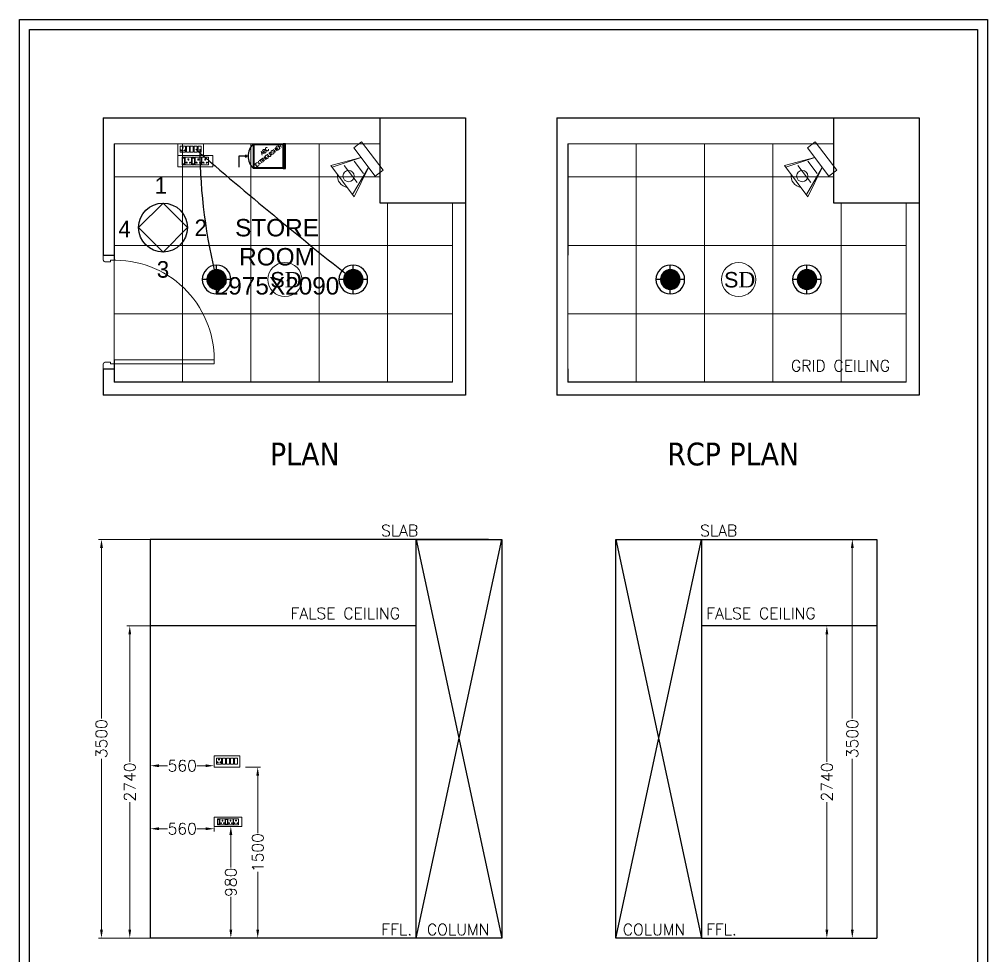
# Model space of a CAD drawing. Header units: millimetres. Extents: x 3552052 to 4144896, y -707811 to -630695.
# Drawn here: x 3765707 to 3774207, y -691559 to -683342 of the extents above; entities that cross this region are included whole.
import ezdxf

# ---------------------------------------------------------------- set-up
doc = ezdxf.new("R2010")
doc.units = ezdxf.units.MM
doc.header["$LTSCALE"] = 6
doc.header["$MEASUREMENT"] = 0
doc.linetypes.add('HIDDEN', pattern=[0.375, 0.25, -0.125])
doc.layers.get('0').update_dxf_attribs({"linetype": 'CONTINUOUS', "lineweight": 0})
doc.layers.get('Defpoints').update_dxf_attribs({"linetype": 'CONTINUOUS', "lineweight": 0})
for name, color, linetype, lineweight in [('COL', 5, 'CONTINUOUS', 0), ('DIM', 7, 'CONTINUOUS', 0), ('DOOR', 44, 'CONTINUOUS', 0), ('ELE-12W LED', 1, 'CONTINUOUS', 0), ('ELE-12W UPS LIGHT', 3, 'CONTINUOUS', 0), ('ELE-4M RAW P.SB', 40, 'CONTINUOUS', 0), ('ELE-4M UPS P.SB', 3, 'CONTINUOUS', 0), ('ELE-6M RAW P.SB', 40, 'HIDDEN', 0), ('ELE-8M 6-16A UPS SOCKET', 223, 'CONTINUOUS', 0), ('ELE-SOCKET NMBERING', 7, 'CONTINUOUS', 9), ('ELE. 2N0S OF 6-16 UPS SOCKETS', 191, 'CONTINUOUS', 0), ('FA-BELOW SMOKE DERECTOR', 1, 'CONTINUOUS', 0), ('LV.CC CEMARA', 66, 'CONTINUOUS', 0), ('MEP_HVAC_RA_DUCT', 1, 'CONTINUOUS', 0), ('WALL', 8, 'CONTINUOUS', 0)]:
    doc.layers.add(name, color=color, linetype=linetype, lineweight=lineweight)
doc.layers.add('ELE-LIGHTING WIRING', color=7, linetype='CONTINUOUS', lineweight=0, true_color=0x63d7b6)
doc.layers.add('FIRE EXTINGUISHER', color=7, linetype='CONTINUOUS')
doc.styles.add('Annotation', font='tahoma.ttf')
doc.styles.add('ARIAL', font='arial.ttf')
doc.styles.add('PDF Times New Roman', font='times.ttf')
doc.styles.add('ROMANS', font='romans.shx')
doc.styles.get("Standard").update_dxf_attribs({"font": 'SIMPLEX'})
doc.dimstyles.new('AEPL1', dxfattribs={"dimtxt": 100, "dimasz": 75, "dimexe": 25, "dimexo": 50, "dimtad": 0, "dimdec": 0, "dimtxsty": 'ROMANS', "dimcen": 2.5, "dimclrd": 7, "dimclre": 7, "dimclrt": 7, "dimadec": 0, "dimazin": 0, "dimtfac": 1, "dimtdec": 0, "dimtmove": 0, "dimatfit": 3, "dimfxl": 1, "dimlwd": 0, "dimlwe": 0, "dimarcsym": 0})

# ---------------------------------------------------------------- blocks, each defined once
blk = doc.blocks.new('FFFF5444')
at = {"layer": 'ELE-4M UPS P.SB', "color": 251, "linetype": 'ByBlock'}
for p, q in [((3595761.5, -691470.9), (3595761.5, -693560.9)), ((3596361.5, -691470.9), (3596361.5, -693560.9)), ((3596961.5, -691470.9), (3596961.5, -693560.9)), ((3595161.5, -691760.9), (3597496.5, -691760.9)), ((3597561.5, -691990.9), (3597561.5, -693560.9)), ((3595161.5, -692360.9), (3598131.5, -692360.9)), ((3595161.5, -692960.9), (3598131.5, -692960.9))]:
    blk.add_line(p, q, dxfattribs=at)
blk.add_lwpolyline([(3595161.5, -691470.9), (3595161.5, -693560.9), (3598131.5, -693560.9), (3598131.5, -691990.9), (3597496.5, -691990.9), (3597496.5, -691470.9), (3595161.5, -691470.9)], dxfattribs=at)
blk = doc.blocks.new('CC CEMARA')
at = {"layer": 'LV.CC CEMARA', "linetype": 'ByBlock'}
for p, q in [((46.7, -104.5), (105.3, -34.9)), ((239.6, -66.6), (64.7, -12.2)), ((232.1, -75.7), (64.7, -12.2)), ((94.5, -242.4), (18.6, -67.1)), ((18.6, -67.1), (104.2, -230.6)), ((81.3, -159.1), (162.8, -62.4)), ((94.5, -242.4), (239.6, -66.6))]:
    blk.add_line(p, q, dxfattribs=at)
blk.add_lwpolyline([(110.8, 42.8), (66.4, 79.7), (-66.4, -79.7), (-22, -116.7)], close=True, dxfattribs=at)
blk.add_circle((133.5, -123.5), 32.9, dxfattribs=at)
blk.add_arc((131.6, -123.6), 66.7, 275.3702, 5.5412, dxfattribs=at)
blk = doc.blocks.new('A$C19B8274B')
at = {"layer": 'DOOR'}
for p, q in [((-45, 925), (-80, 925)), ((-80, 50), (-80, 925)), ((-45, 50), (-45, 925)), ((-45, 50), (-80, 50)), ((-955, -50), (-955, -47.5)), ((-940, -35), (-942.5, -35)), ((-60, -35), (-57.5, -35)), ((-45, -50), (-45, -47.5))]:
    blk.add_line(p, q, dxfattribs=at)
for points in [[(-940, 15), (-955, 15), (-955, 50), (-1000, 50), (-1000, -50), (-955, -50)], [(-940, -35), (-940, 15)], [(-60, 15), (-45, 15), (-45, 50), (0, 50), (0, -50), (-45, -50)], [(-60, -35), (-60, 15)]]:
    blk.add_lwpolyline(points, dxfattribs=at)
at = {"layer": 'DOOR', "color": 145}
blk.add_arc((-80, 50), 875, 90, 182.29244, dxfattribs=at)
at = {"layer": 'DOOR'}
for centre, start, end in [((-955, -35), 270, 0), ((-45, -35), 180, 270)]:
    blk.add_arc(centre, 12.5, start, end, dxfattribs=at)
blk = doc.blocks.new('FFFF55')
at = {"layer": 'ELE-4M RAW P.SB', "color": 40, "ltscale": 10}
for p, q in [((3572234.9, -695554.7), (3572281.2, -695554.7)), ((3572234.9, -695607.5), (3572234.9, -695554.7)), ((3572281.2, -695554.7), (3572281.2, -695607.5)), ((3572281.2, -695607.5), (3572234.9, -695607.5))]:
    blk.add_line(p, q, dxfattribs=at)
for points in [[(3572214.9, -695527), (3572439.9, -695527), (3572439.9, -695627), (3572214.9, -695627)], [(3572289.4, -695554.7), (3572315.8, -695554.7), (3572315.8, -695607.5), (3572289.4, -695607.5)], [(3572324.1, -695554.7), (3572350.5, -695554.7), (3572350.5, -695607.5), (3572324.1, -695607.5)], [(3572358.8, -695554.7), (3572385.2, -695554.7), (3572385.2, -695607.5), (3572358.8, -695607.5)]]:
    blk.add_lwpolyline(points, close=True, dxfattribs=at)
for centre, radius, start, end in [((3572244.8, -695570.8), 3.1, 87.48997, 354.73109), ((3572247.3, -695568.6), 2.5, 284.90486, 157.31619), ((3572258, -695594.1), 3.6, 127.15837, 52.84163), ((3572258, -695590.5), 2.29, 341.40312, 198.59688), ((3572268.8, -695568.6), 2.5, 22.68381, 255.09514), ((3572271.2, -695570.8), 3.1, 185.26891, 92.51003)]:
    blk.add_arc(centre, radius, start, end, dxfattribs=at)
at = {"layer": 'ELE-6M RAW P.SB', "color": 3, "linetype": 'ByBlock'}
blk.add_lwpolyline([(3572393.5, -695554.7), (3572419.9, -695554.7), (3572419.9, -695607.5), (3572393.5, -695607.5)], close=True, dxfattribs=at)
blk = doc.blocks.new('543E')
at = {"layer": 'ELE. 2N0S OF 6-16 UPS SOCKETS', "color": 72, "linetype": 'ByBlock', "lineweight": 0}
for p, q in [((-124, -57), (-124, -91)), ((-26, -57), (-124, -57)), ((-26, -57), (-124, -57)), ((-124, -91), (-26, -91)), ((-124, -96), (-26, -96)), ((-124, -181), (-124, -96)), ((-113, -60), (-113, -88)), ((-37, -60), (-113, -60)), ((-113, -88), (-37, -88)), ((-110, -60), (-110, -88)), ((-37, -88), (-37, -60)), ((-26, -57), (-26, -91)), ((-26, -91), (-26, -57)), ((-26, -96), (-26, -181)), ((-26, -181), (-124, -181)), ((-124, -187), (-124, -221)), ((-26, -187), (-124, -187)), ((-26, -187), (-124, -187)), ((-124, -221), (-26, -221)), ((-124, -312), (-124, -227)), ((-124, -227), (-26, -227)), ((-113, -190), (-113, -218)), ((-37, -190), (-113, -190)), ((-113, -218), (-37, -218)), ((-110, -190), (-110, -218)), ((-37, -218), (-37, -190)), ((-26, -187), (-26, -221)), ((-26, -221), (-26, -187)), ((-26, -227), (-26, -312)), ((-26, -312), (-124, -312)), ((-124, -402), (-124, -317)), ((-124, -317), (-26, -317)), ((-26, -317), (-26, -402)), ((-26, -402), (-124, -402))]:
    blk.add_line(p, q, dxfattribs=at)
blk.add_lwpolyline([(-150, 0), (-150, -459), (0, -459), (0, 0)], close=True, dxfattribs=at)
for centre, radius, start, end in [((-98, -119), 4.6, 112.6838, 345.0951), ((-94, -115), 5.7, 275.2689, 182.51), ((-98, -159), 4.6, 14.9049, 247.3162), ((-98, -249), 4.6, 112.6838, 345.0951), ((-94, -163), 5.7, 177.49, 84.7311), ((-94, -245), 5.7, 275.2689, 182.51), ((-58, -139), 4.22, 71.4031, 288.5969), ((-51, -139), 6.62, 217.1584, 142.8416), ((-98, -289), 4.6, 14.9049, 247.3162), ((-98, -340), 4.6, 112.6838, 345.0951), ((-98, -379), 4.6, 14.9049, 247.3162), ((-94, -293), 5.7, 177.49, 84.7311), ((-94, -335), 5.7, 275.2689, 182.51), ((-94, -384), 5.7, 177.49, 84.7311), ((-58, -269), 4.22, 71.4031, 288.5969), ((-58, -360), 4.22, 71.4031, 288.5969), ((-51, -269), 6.62, 217.1584, 142.8416), ((-51, -360), 6.62, 217.1584, 142.8416)]:
    blk.add_arc(centre, radius, start, end, dxfattribs=at)
blk = doc.blocks.new('FIRE EXTINGUISHER')
at = {"layer": 'FIRE EXTINGUISHER', "color": 1, "ltscale": 0.1}
for p, q in [((-0.112, 1.728), (-0.548, 1.728)), ((-0.112, 1.481), (-0.112, 1.728)), ((-0.112, 1.365), (-0.112, 1.423))]:
    blk.add_line(p, q, dxfattribs=at)
for points in [[(-0.084, 1.481), (-0.141, 1.481), (-0.141, 1.423), (-0.084, 1.423)], [(0.372, 1.149), (0.372, -0.029), (-0.597, -0.029), (-0.597, 1.149)], [(0.35, 1.127), (0.35, -0.007), (-0.575, -0.007), (-0.575, 1.127)], [(-0.597, -0.124), (0.372, -0.124), (0.372, -0.029), (-0.597, -0.029)], [(-0.575, -0.102), (0.35, -0.102), (0.35, -0.052), (-0.575, -0.052)]]:
    blk.add_lwpolyline(points, close=True, dxfattribs=at)
blk.add_arc((-0.112, 0.712), 0.653, 42.0434, 137.9121, dxfattribs=at)
at = {"layer": 'FIRE EXTINGUISHER', "color": 1, "ltscale": 0.1, "insert": (-0.146, 0.52, -243.239), "char_height": 0.139, "width": 0.31903, "attachment_point": 8, "rotation": 308.636}
blk.add_mtext('ABC EXTINGUISHER', dxfattribs=at)
blk = doc.blocks.new('QWE')
at = {"layer": 'ELE-12W UPS LIGHT', "lineweight": 25}
h = blk.add_hatch(dxfattribs=at)
h.set_pattern_fill('ANSI31', color=8)
h.set_pattern_definition([(45, (-1135553.9097, 459369.4158), (-2.24506403, 2.24506403), [])])
edge = h.paths.add_edge_path()
edge.add_arc((0, 0), 85.7, 0, 360)
at = {"layer": 'ELE-12W UPS LIGHT', "color": 3, "lineweight": 25}
for p, q in [((0, -126.1), (0, 126.1)), ((-126.1, 0), (126.1, 0))]:
    blk.add_line(p, q, dxfattribs=at)
for radius in [126.1, 85.7]:
    blk.add_circle((0, 0), radius, dxfattribs=at)
blk = doc.blocks.new('18W LED')
at = {"layer": 'ELE-12W LED', "lineweight": 25}
h = blk.add_hatch(dxfattribs=at)
h.set_pattern_fill('ANSI31', color=252)
h.set_pattern_definition([(45, (-1135553.9097, 459369.4158), (-2.24506403, 2.24506403), [])])
edge = h.paths.add_edge_path()
edge.add_arc((0, 0), 85.7, 0, 360)
at = {"layer": 'ELE-12W LED', "color": 1, "lineweight": 25}
for p, q in [((0, -126.1), (0, 126.1)), ((-126.1, 0), (126.1, 0))]:
    blk.add_line(p, q, dxfattribs=at)
for radius in [126.1, 85.7]:
    blk.add_circle((0, 0), radius, dxfattribs=at)
blk = doc.blocks.new('SMOKE DETECTOR')
at = {"layer": 'FA-BELOW SMOKE DERECTOR', "color": 7}
blk.add_circle((931028.7, -118293.9), 166, dxfattribs=at)
at = {"layer": 'FA-BELOW SMOKE DERECTOR', "insert": (930887.1, -118373), "char_height": 150, "attachment_point": 7, "style": 'PDF Times New Roman'}
blk.add_mtext('{\\fArial|b0|i0|c0|p34;S}D', dxfattribs=at)
blk = doc.blocks.new('*D272')
at = {"layer": 'Defpoints', "color": 0, "transparency": 16777216}
for p in [(3766676.2, -688665.5), (3767063.9, -688665.5), (3767055.9, -691405.5)]:
    blk.add_point(p, dxfattribs=at)
at = {"layer": 'ELE-4M UPS P.SB', "color": 7, "lineweight": 0, "transparency": 16777216}
for p, q in [((3767013.9, -688665.5), (3766651.2, -688665.5)), ((3766676.2, -688740.5), (3766676.2, -689858.7)), ((3766676.2, -691330.5), (3766676.2, -690212.3)), ((3767005.9, -691405.5), (3766651.2, -691405.5))]:
    blk.add_line(p, q, dxfattribs=at)
at = {"layer": 'ELE-4M UPS P.SB', "color": 7, "transparency": 16777216}
for points in [[(3766663.7, -688740.5), (3766688.7, -688740.5), (3766676.2, -688665.5)], [(3766663.7, -691330.5), (3766688.7, -691330.5), (3766676.2, -691405.5)]]:
    blk.add_solid(points, dxfattribs=at)
at = {"layer": 'ELE-4M UPS P.SB', "color": 7, "lineweight": -3, "transparency": 16777216, "insert": (3766676.2, -690035.5), "char_height": 100, "attachment_point": 5, "rotation": 90, "style": 'ROMANS'}
blk.add_mtext('2740', dxfattribs=at)
blk = doc.blocks.new('*D273')
at = {"layer": 'Defpoints', "color": 0, "transparency": 16777216}
for p in [(3766427.7, -687905.5), (3767102.3, -687905.5), (3767055.9, -691405.5)]:
    blk.add_point(p, dxfattribs=at)
at = {"layer": 'ELE-4M UPS P.SB', "color": 7, "lineweight": 0, "transparency": 16777216}
for p, q in [((3767052.3, -687905.5), (3766402.7, -687905.5)), ((3766427.7, -687980.5), (3766427.7, -689478.7)), ((3766427.7, -691330.5), (3766427.7, -689832.3)), ((3767005.9, -691405.5), (3766402.7, -691405.5))]:
    blk.add_line(p, q, dxfattribs=at)
at = {"layer": 'ELE-4M UPS P.SB', "color": 7, "transparency": 16777216}
for points in [[(3766415.2, -687980.5), (3766440.2, -687980.5), (3766427.7, -687905.5)], [(3766415.2, -691330.5), (3766440.2, -691330.5), (3766427.7, -691405.5)]]:
    blk.add_solid(points, dxfattribs=at)
at = {"layer": 'ELE-4M UPS P.SB', "color": 7, "lineweight": -3, "transparency": 16777216, "insert": (3766427.7, -689655.5), "char_height": 100, "attachment_point": 5, "rotation": 90, "style": 'ROMANS'}
blk.add_mtext('3500', dxfattribs=at)
blk = doc.blocks.new('*D274')
at = {"layer": 'Defpoints', "color": 0, "transparency": 16777216}
for p in [(3766856.4, -690385.5), (3766856.4, -690445.6), (3767416.4, -690385.5)]:
    blk.add_point(p, dxfattribs=at)
at = {"layer": 'ELE-4M UPS P.SB', "color": 7, "lineweight": 0, "transparency": 16777216}
for p, q in [((3766856.4, -690435.5), (3766856.4, -690470.6)), ((3766931.4, -690445.6), (3767007.2, -690445.6)), ((3767341.4, -690445.6), (3767265.6, -690445.6)), ((3767416.4, -690435.5), (3767416.4, -690470.6))]:
    blk.add_line(p, q, dxfattribs=at)
at = {"layer": 'ELE-4M UPS P.SB', "color": 7, "transparency": 16777216}
for points in [[(3766931.4, -690433.1), (3766931.4, -690458.1), (3766856.4, -690445.6)], [(3767341.4, -690433.1), (3767341.4, -690458.1), (3767416.4, -690445.6)]]:
    blk.add_solid(points, dxfattribs=at)
at = {"layer": 'ELE-4M UPS P.SB', "color": 7, "lineweight": -3, "transparency": 16777216, "insert": (3767136.4, -690445.6), "char_height": 100, "attachment_point": 5, "style": 'ROMANS'}
blk.add_mtext('560', dxfattribs=at)
blk = doc.blocks.new('*D275')
at = {"layer": 'Defpoints', "color": 0, "transparency": 16777216}
for p in [(3766856.4, -689892.5), (3766856.4, -689905.5), (3767416.4, -689905.5)]:
    blk.add_point(p, dxfattribs=at)
at = {"layer": 'ELE-4M UPS P.SB', "color": 7, "lineweight": 0, "transparency": 16777216}
for p, q in [((3766856.4, -689855.5), (3766856.4, -689867.5)), ((3767416.4, -689855.5), (3767416.4, -689867.5)), ((3766931.4, -689892.5), (3767007.2, -689892.5)), ((3767341.4, -689892.5), (3767265.6, -689892.5))]:
    blk.add_line(p, q, dxfattribs=at)
at = {"layer": 'ELE-4M UPS P.SB', "color": 7, "transparency": 16777216}
for points in [[(3766931.4, -689880), (3766931.4, -689905), (3766856.4, -689892.5)], [(3767341.4, -689880), (3767341.4, -689905), (3767416.4, -689892.5)]]:
    blk.add_solid(points, dxfattribs=at)
at = {"layer": 'ELE-4M UPS P.SB', "color": 7, "lineweight": -3, "transparency": 16777216, "insert": (3767136.4, -689892.5), "char_height": 100, "attachment_point": 5, "style": 'ROMANS'}
blk.add_mtext('560', dxfattribs=at)
blk = doc.blocks.new('*D276')
at = {"layer": 'Defpoints', "color": 0, "transparency": 16777216}
for p in [(3767538.9, -690425.5), (3767538.9, -691405.5), (3767563.2, -691405.5)]:
    blk.add_point(p, dxfattribs=at)
at = {"layer": 'ELE-4M UPS P.SB', "color": 7, "lineweight": 0, "transparency": 16777216}
for p, q in [((3767588.9, -690425.5), (3767588.2, -690425.5)), ((3767563.2, -690500.5), (3767563.2, -690786.3)), ((3767563.2, -691330.5), (3767563.2, -691044.7)), ((3767588.9, -691405.5), (3767588.2, -691405.5))]:
    blk.add_line(p, q, dxfattribs=at)
at = {"layer": 'ELE-4M UPS P.SB', "color": 7, "transparency": 16777216}
for points in [[(3767550.7, -690500.5), (3767575.7, -690500.5), (3767563.2, -690425.5)], [(3767550.7, -691330.5), (3767575.7, -691330.5), (3767563.2, -691405.5)]]:
    blk.add_solid(points, dxfattribs=at)
at = {"layer": 'ELE-4M UPS P.SB', "color": 7, "lineweight": -3, "transparency": 16777216, "insert": (3767563.2, -690915.5), "char_height": 100, "attachment_point": 5, "rotation": 90, "style": 'ROMANS'}
blk.add_mtext('980', dxfattribs=at)
blk = doc.blocks.new('*D277')
at = {"layer": 'Defpoints', "color": 0, "transparency": 16777216}
for p in [(3767641.4, -689905.5), (3767641.4, -691405.5), (3767799.2, -691405.5)]:
    blk.add_point(p, dxfattribs=at)
at = {"layer": 'ELE-4M UPS P.SB', "color": 7, "lineweight": 0, "transparency": 16777216}
for p, q in [((3767691.4, -689905.5), (3767824.2, -689905.5)), ((3767799.2, -689980.5), (3767799.2, -690485.8)), ((3767799.2, -691330.5), (3767799.2, -690825.2)), ((3767691.4, -691405.5), (3767824.2, -691405.5))]:
    blk.add_line(p, q, dxfattribs=at)
at = {"layer": 'ELE-4M UPS P.SB', "color": 7, "transparency": 16777216}
for points in [[(3767786.7, -689980.5), (3767811.7, -689980.5), (3767799.2, -689905.5)], [(3767786.7, -691330.5), (3767811.7, -691330.5), (3767799.2, -691405.5)]]:
    blk.add_solid(points, dxfattribs=at)
at = {"layer": 'ELE-4M UPS P.SB', "color": 7, "lineweight": -3, "transparency": 16777216, "insert": (3767799.2, -690655.5), "char_height": 100, "attachment_point": 5, "rotation": 90, "style": 'ROMANS'}
blk.add_mtext('1500', dxfattribs=at)
blk = doc.blocks.new('*D278')
at = {"layer": 'Defpoints', "color": 0, "transparency": 16777216}
for p in [(3772721.1, -688665.5), (3772795.5, -688665.5), (3772721.1, -691405.5)]:
    blk.add_point(p, dxfattribs=at)
at = {"layer": 'ELE-4M UPS P.SB', "color": 7, "lineweight": 0, "transparency": 16777216}
for p, q in [((3772771.1, -688665.5), (3772820.5, -688665.5)), ((3772795.5, -688740.5), (3772795.5, -689858.7)), ((3772795.5, -691330.5), (3772795.5, -690212.3)), ((3772771.1, -691405.5), (3772820.5, -691405.5))]:
    blk.add_line(p, q, dxfattribs=at)
at = {"layer": 'ELE-4M UPS P.SB', "color": 7, "transparency": 16777216}
for points in [[(3772783, -688740.5), (3772808, -688740.5), (3772795.5, -688665.5)], [(3772783, -691330.5), (3772808, -691330.5), (3772795.5, -691405.5)]]:
    blk.add_solid(points, dxfattribs=at)
at = {"layer": 'ELE-4M UPS P.SB', "color": 7, "lineweight": -3, "transparency": 16777216, "insert": (3772795.5, -690035.5), "char_height": 100, "attachment_point": 5, "rotation": 90, "style": 'ROMANS'}
blk.add_mtext('2740', dxfattribs=at)
blk = doc.blocks.new('*D279')
at = {"layer": 'Defpoints', "color": 0, "transparency": 16777216}
for p in [(3772988.7, -687905.5), (3772988.7, -691405.5), (3773019, -691405.5)]:
    blk.add_point(p, dxfattribs=at)
at = {"layer": 'ELE-4M UPS P.SB', "color": 7, "lineweight": 0, "transparency": 16777216}
for p, q in [((3773019, -687980.5), (3773019, -689478.7)), ((3773038.7, -687905.5), (3773044, -687905.5)), ((3773019, -691330.5), (3773019, -689832.3)), ((3773038.7, -691405.5), (3773044, -691405.5))]:
    blk.add_line(p, q, dxfattribs=at)
at = {"layer": 'ELE-4M UPS P.SB', "color": 7, "transparency": 16777216}
for points in [[(3773006.5, -687980.5), (3773031.5, -687980.5), (3773019, -687905.5)], [(3773006.5, -691330.5), (3773031.5, -691330.5), (3773019, -691405.5)]]:
    blk.add_solid(points, dxfattribs=at)
at = {"layer": 'ELE-4M UPS P.SB', "color": 7, "lineweight": -3, "transparency": 16777216, "insert": (3773019, -689655.5), "char_height": 100, "attachment_point": 5, "rotation": 90, "style": 'ROMANS'}
blk.add_mtext('3500', dxfattribs=at)

msp = doc.modelspace()

# ---------------------------------------------------------------- linework, layer by layer
at = {"color": 7, "lineweight": 30}
for points in [[(3774206.9, -683341.5), (3774206.9, -698728.6), (3765706.9, -698728.6), (3765706.9, -683341.5)], [(3774118.8, -683429.6), (3774118.8, -698640.5), (3765794.9, -698640.5), (3765794.9, -683429.6)]]:
    msp.add_lwpolyline(points, close=True, dxfattribs=at)
at = {"color": 7, "lineweight": 30, "elevation": 0}
msp.add_lwpolyline([(3766968.3, -684954.7), (3766753.9, -685169.1), (3766968.3, -685383.6), (3767182.8, -685169.1), (3766968.3, -684954.7)], close=True, dxfattribs=at)
at = {"lineweight": -3}
msp.add_circle((3766968.3, -685169.1), 214.4, dxfattribs=at)
at = {"layer": 'COL', "color": 7, "lineweight": -3}
for p, q in [((3769191.4, -691405.5), (3769941.4, -687905.5)), ((3769191.4, -687905.5), (3769941.4, -691405.5)), ((3770944.4, -687905.5), (3771694.4, -691405.5)), ((3770944.4, -691405.5), (3771694.4, -687905.5))]:
    msp.add_line(p, q, dxfattribs=at)
at = {"layer": 'COL', "color": 7, "lineweight": 30}
for points in [[(3768873.1, -684205), (3769623.1, -684205), (3769623.1, -684955), (3768873.1, -684955)], [(3772855.8, -684205), (3773605.8, -684205), (3773605.8, -684955), (3772855.8, -684955)], [(3769191.4, -687905.5), (3769941.4, -687905.5), (3769941.4, -691405.5), (3769191.4, -691405.5)], [(3770944.4, -687905.5), (3771694.4, -687905.5), (3771694.4, -691405.5), (3770944.4, -691405.5)]]:
    msp.add_lwpolyline(points, close=True, dxfattribs=at)
at = {"layer": 'ELE-LIGHTING WIRING', "lineweight": -3}
msp.add_arc((3791365.8, -656745.3), 36750.4, 228.99958, 231.79801, dxfattribs=at)
at = {"layer": 'ELE-LIGHTING WIRING', "color": 254, "lineweight": -3, "true_color": 0xdebad0}
msp.add_arc((3772158.8, -684431.9), 4869.1, 180.57725, 194.18407, dxfattribs=at)
at = {"layer": 'MEP_HVAC_RA_DUCT', "color": 7, "lineweight": 30}
for p, q in [((3766856.4, -687905.5), (3766856.4, -691405.5)), ((3773234.4, -687905.5), (3773234.4, -691405.5))]:
    msp.add_line(p, q, dxfattribs=at)
for points in [[(3769826.4, -687905.5), (3766856.4, -687905.5)], [(3771694.4, -687905.5), (3773234.4, -687905.5)], [(3769191.4, -688665.5), (3766856.4, -688665.5)], [(3773234.4, -688665.5), (3771694.4, -688665.5)], [(3769826.4, -691405.5), (3766856.4, -691405.5)], [(3771694.4, -691405.5), (3773234.4, -691405.5)]]:
    msp.add_lwpolyline(points, dxfattribs=at)
at = {"layer": 'WALL', "color": 7, "lineweight": 30}
for p, q in [((3766443.1, -684205), (3766443.1, -685410)), ((3766443.1, -684205), (3768873.1, -684205)), ((3770425.8, -684205), (3770425.8, -686410)), ((3770425.8, -684205), (3772855.8, -684205)), ((3766538.1, -684435), (3766538.1, -685410)), ((3770520.8, -684435), (3770520.8, -685410)), ((3769623.1, -684955), (3769623.1, -686640)), ((3773605.8, -684955), (3773605.8, -686640)), ((3766443.1, -685410), (3766538.1, -685410)), ((3766443.1, -686410), (3766443.1, -686640)), ((3766443.1, -686410), (3766538.1, -686410)), ((3766538.1, -686410), (3766538.1, -686525)), ((3770425.8, -686410), (3770425.8, -686640)), ((3770520.8, -686410), (3770520.8, -686525)), ((3769508.1, -686525), (3766538.1, -686525)), ((3773490.8, -686525), (3770520.8, -686525)), ((3769623.1, -686640), (3766443.1, -686640)), ((3773605.8, -686640), (3770425.8, -686640))]:
    msp.add_line(p, q, dxfattribs=at)

# ---------------------------------------------------------------- block references
at = {"layer": 'DOOR', "color": 251, "lineweight": -3, "rotation": 270}
msp.add_blockref('A$C19B8274B', (3766493.1, -686410), dxfattribs=at)
at = {"layer": 'ELE-12W LED', "color": 6, "lineweight": -3, "xscale": -1}
for p in [(3768638.1, -685625), (3772620.8, -685625)]:
    msp.add_blockref('18W LED', p, dxfattribs=at)
at = {"layer": 'ELE-12W UPS LIGHT', "lineweight": -3, "xscale": -1}
for p in [(3767438.1, -685625), (3771420.8, -685625)]:
    msp.add_blockref('QWE', p, dxfattribs=at)
at = {"layer": 'ELE-4M UPS P.SB', "color": 0, "lineweight": -3}
for p in [(171376.7, 7035.9), (175359.4, 7035.9)]:
    msp.add_blockref('FFFF5444', p, dxfattribs=at)
at = {"layer": 'ELE-4M UPS P.SB', "color": 0, "lineweight": -3, "xscale": -1, "rotation": 180}
for p in [(194883.2, -1380062), (195201.5, -1385432.6)]:
    msp.add_blockref('FFFF55', p, dxfattribs=at)
at = {"layer": 'ELE-8M 6-16A UPS SOCKET', "color": 254, "lineweight": -3, "true_color": 0xdebad0, "rotation": 90}
for p, xscale, yscale, zscale in [((3767098.1, -684535), 0.6667506193649024, 0.6667506193649024, 0.6667506193649024), ((3767416.4, -690345.5), 0.5333333333333333, 0.5333333333333333, 0.5333333333333333)]:
    msp.add_blockref('543E', p, dxfattribs=dict(at, xscale=xscale, yscale=yscale, zscale=zscale))
at = {"layer": 'FA-BELOW SMOKE DERECTOR', "color": 6, "lineweight": -3, "xscale": 0.9035551315104862, "yscale": 0.9035551315104862, "zscale": 0.9035551315104862}
for p in [(2926802.3, -578740), (2930785, -578740)]:
    msp.add_blockref('SMOKE DETECTOR', p, dxfattribs=at)
at = {"layer": 'FIRE EXTINGUISHER', "color": 0, "lineweight": -3, "xscale": 221.759849953912, "yscale": 221.759849953912, "zscale": 221.759849953912, "rotation": 89.99999999961115}
msp.add_blockref('FIRE EXTINGUISHER', (3768016.9, -684517.2), dxfattribs=at)
at = {"layer": 'LV.CC CEMARA', "lineweight": -3, "xscale": -1.500000000000001, "yscale": 1.5, "zscale": 1.5, "rotation": 357.2623958888427}
for p in [(3768805.3, -684541.5), (3772788, -684541.5)]:
    msp.add_blockref('CC CEMARA', p, dxfattribs=at)

# ---------------------------------------------------------------- texts
at = {"lineweight": -3, "ltscale": 0.1, "char_height": 136.805, "width": 184.566, "attachment_point": 5, "rotation": 0.1103}
for s, insert in [('\\pxqc;{\\F.shx.shx;\\H1.0669x;1}', (3766949, -684798.7)), ('\\pxqc;{\\F.shx.shx.shx;\\H1.0669x;2}', (3767299.5, -685170.8)), ('\\pxqc;{\\F.shx.shx.shx.shx;\\H1.0669x;4}', (3766630.6, -685180.6)), ('\\pxqc;{\\F.shx.shx.shx.shx;\\H1.0669x;3}', (3766967.8, -685537.1))]:
    msp.add_mtext(s, dxfattribs=dict(at, insert=insert))
at = {"lineweight": -3, "char_height": 200, "width": 2697.906, "attachment_point": 3, "style": 'Annotation'}
for s, insert in [('\\pxql;RCP PLAN', (3774092.4, -687056.6)), ('\\pxql;PLAN', (3770604.7, -687056.6))]:
    msp.add_mtext(s, dxfattribs=dict(at, insert=insert))
at = {"layer": 'DIM', "color": 7, "lineweight": -3, "insert": (3767968.7, -685426.1), "char_height": 153, "width": 1198.956, "attachment_point": 5, "style": 'ARIAL'}
msp.add_mtext('STORE ROOM\\P2975X2090', dxfattribs=at)
at = {"layer": 'ELE-SOCKET NMBERING', "color": 0, "lineweight": -3, "char_height": 100.004, "width": 2358.602, "attachment_point": 1, "style": 'Annotation'}
for s, insert in [('{\\Fromans|c0;GRID CEILING }', (3772480.7, -686332.3)), ('{\\Fromans|c0;SLAB}', (3768882.3, -687778.1)), ('{\\Fromans|c0;SLAB}', (3771683.3, -687778.1)), ('{\\Fromans|c0;FALSE CEILING }', (3768088.1, -688505.4)), ('{\\Fromans|c0;FALSE CEILING }', (3771737.1, -688505.4)), ('{\\Fromans|c0;FFL.}', (3768884.6, -691280.5)), ('{\\Fromans|c0;COLUMN}', (3769284.8, -691280.5)), ('{\\Fromans|c0;COLUMN}', (3771004, -691280.5)), ('{\\Fromans|c0;FFL.}', (3771735.7, -691280.5))]:
    msp.add_mtext(s, dxfattribs=dict(at, insert=insert))

# ---------------------------------------------------------------- dimensions: what is measured, and where the dimension line sits
at = {"layer": 'ELE-4M UPS P.SB', "color": 0, "lineweight": -3}
for base, p2, picture, middle in [((3766427.7, -687905.5), (3767102.3, -687905.5), '*D273', (3766427.7, -689655.5)), ((3766676.2, -688665.5), (3767063.9, -688665.5), '*D272', (3766676.2, -690035.5))]:
    dim = msp.add_linear_dim(base=base, p1=(3767055.9, -691405.5), p2=p2, angle=90, dimstyle='AEPL1', dxfattribs=at)
    dim.commit()
    dim.dimension.update_dxf_attribs({"geometry": picture, "text_midpoint": middle, "dimtype": 160})
for base, p1, p2, picture, middle in [((3773019, -691405.5), (3772988.7, -687905.5), (3772988.7, -691405.5), '*D279', (3773019, -689655.5)), ((3772795.5, -688665.5), (3772721.1, -691405.5), (3772721.1, -688665.5), '*D278', (3772795.5, -690035.5)), ((3767799.2, -691405.5), (3767641.4, -689905.5), (3767641.4, -691405.5), '*D277', (3767799.2, -690655.5)), ((3767563.2, -691405.5), (3767538.9, -690425.5), (3767538.9, -691405.5), '*D276', (3767563.2, -690915.5))]:
    dim = msp.add_linear_dim(base=base, p1=p1, p2=p2, angle=90, dimstyle='AEPL1', dxfattribs=at)
    dim.commit()
    dim.dimension.update_dxf_attribs({"geometry": picture, "text_midpoint": middle})
for base, p1, p2, picture, middle in [((3766856.4, -689892.5), (3767416.4, -689905.5), (3766856.4, -689905.5), '*D275', (3767136.4, -689892.5)), ((3766856.4, -690445.6), (3767416.4, -690385.5), (3766856.4, -690385.5), '*D274', (3767136.4, -690445.6))]:
    dim = msp.add_linear_dim(base=base, p1=p1, p2=p2, dimstyle='AEPL1', dxfattribs=at)
    dim.commit()
    dim.dimension.update_dxf_attribs({"geometry": picture, "text_midpoint": middle})

doc.saveas('drawing.dxf')
